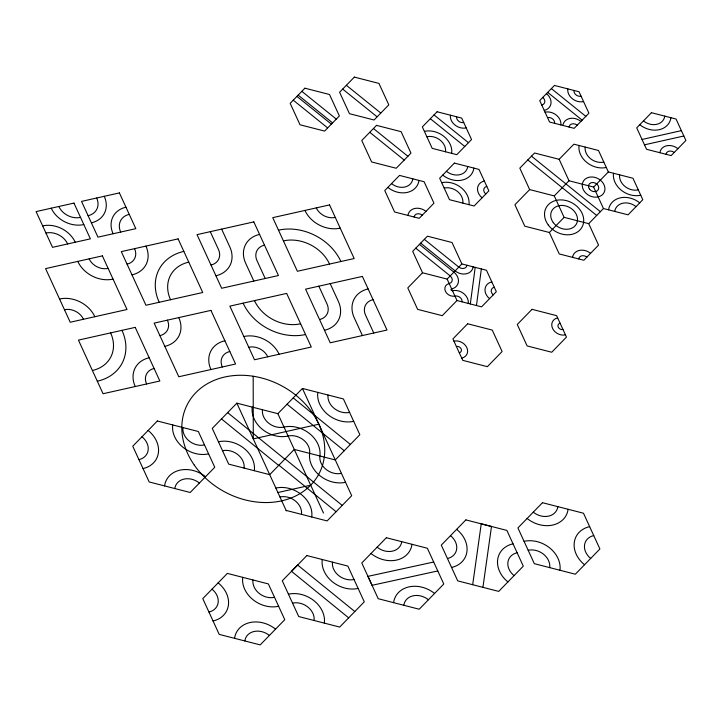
<?xml version="1.0" encoding="UTF-8"?>
<svg xmlns="http://www.w3.org/2000/svg" width="722" height="722" viewBox="0 0 722 722"><rect width="100%" height="100%" fill="white"/><g stroke="black" fill="none" stroke-linecap="round" stroke-linejoin="round"><path stroke-width="1.08" d="M470.311 303.953L475.202 267.366M476.457 305.532L481.348 268.945M472.684 584.712L481.249 523.82L491.492 526.491L482.928 587.338M236.852 403.156L212.277 428.39L228.703 464.138L269.694 474.661L294.269 449.427L335.27 459.95L359.845 434.716L343.428 398.968L302.428 388.445L277.853 413.679L236.852 403.156L286.354 510.914M422.532 272.772L407.786 287.916L417.641 309.368L442.234 315.676L456.981 300.532L481.583 306.85L496.33 291.706L486.475 270.263L461.872 263.945L452.026 242.502L427.424 236.184L412.677 251.328L422.532 272.772L447.135 279.089L456.981 300.532M529.668 189.588L514.921 204.732L524.777 226.176L549.37 232.493L559.225 253.936L583.827 260.254L598.565 245.11L588.719 223.667L564.117 217.349L554.261 195.906L529.668 189.588L519.813 168.136L534.56 153.001L559.153 159.309L569.008 180.762L593.61 187.07L603.466 208.523L628.059 214.84L642.806 199.696L632.95 178.244L608.357 171.935L598.502 150.483L573.9 144.174L559.153 159.309M447.135 279.089L461.872 263.945M554.261 195.906L569.008 180.762M549.37 232.493L564.117 217.349M593.61 187.07L608.357 171.935M588.719 223.667L603.466 208.523M642.038 139.463L681.387 130.637M644.502 144.824L683.851 135.998M318.853 424.193L253.278 438.904L253.187 376.234M277.907 492.53L310.695 485.175M433.687 562.014L367.976 576.355L372.029 585.307L437.794 570.949M286.12 510.409L327.12 520.923L351.695 495.698L302.428 388.445M551.382 88.598L585.84 116.359M547.7 92.38L582.149 120.141M531.482 156.16L600.388 211.681M527.8 159.941L596.706 215.463M434.021 114.924L468.47 142.685M430.33 118.715L464.787 146.476M346.361 85.295L380.702 112.975M342.67 89.086L377.01 116.756M373.445 128.516L407.894 156.277M369.754 132.297L404.212 160.058M301.841 91.342L336.299 119.103M298.159 95.124L332.607 122.893M296.923 96.387L331.263 124.058M293.24 100.177L327.58 127.848M424.355 239.343L458.804 267.104A5.37 4.341 28.2 0 0 466.999 265.263M420.664 243.124L455.122 270.885A11.814 9.557 28.2 0 0 473.154 266.842M419.437 244.388L453.885 272.149A11.814 9.557 28.2 0 1 451.647 288.917A1.074 0.866 28.2 0 0 451.115 290.027A1.074 0.866 28.2 0 0 452.468 290.704A11.814 9.557 28.2 0 1 468.262 303.43M415.755 248.169L450.203 275.93A5.37 4.341 28.2 0 1 449.183 283.556A7.518 6.083 28.2 0 0 445.429 291.3A7.518 6.083 28.2 0 0 454.932 296.065A5.37 4.341 28.2 0 1 462.107 301.85M293.231 397.93L350.387 444.427M287.04 404.194L344.241 450.736M285.082 458.912L342.228 505.409M227.665 412.641L284.811 459.138M278.891 465.176L336.091 511.717M221.464 418.904L278.665 465.446M354.818 611.543L297.672 565.046L291.48 571.31L348.672 617.851M373.761 333.013L365.549 315.135A15.036 12.166 28.2 0 1 373.057 299.648M362.408 335.559L354.195 317.68A27.923 22.59 28.2 0 1 368.13 288.926M330.198 283.629L338.41 301.507A27.923 22.59 28.2 0 1 324.476 330.261M318.844 286.183L327.048 304.052A15.036 12.166 28.2 0 1 319.548 319.539M265.2 278.493L256.987 260.624A15.036 12.166 28.2 0 1 264.487 245.137M253.837 281.048L245.633 263.169A27.923 22.59 28.2 0 1 259.568 234.415M221.636 229.118L229.849 246.996A27.923 22.59 28.2 0 1 215.914 275.75M210.282 231.663L218.486 249.541A15.036 12.166 28.2 0 1 210.986 265.028M277.853 413.679L323.501 513.062M244.821 640.956A16.11 13.032 28.2 0 1 269.414 635.441M234.578 638.329A26.849 21.723 28.2 0 1 275.56 629.133M274.513 597.329A16.11 13.032 28.2 0 1 252.98 579.974M278.62 606.263A26.849 21.723 28.2 0 1 242.727 577.347M211.997 589.17A16.11 13.032 28.2 0 1 208.938 612.039M218.143 582.862A26.849 21.723 28.2 0 1 213.044 620.974M401.739 541.671A16.11 13.032 28.2 0 1 377.146 547.186M411.991 544.307A26.849 21.723 28.2 0 1 371.009 553.494M450.51 535.661A16.11 13.032 28.2 0 1 447.45 558.53M456.656 529.352A26.849 21.723 28.2 0 1 451.557 567.465M292.545 603.141A16.11 13.032 28.2 0 1 314.079 620.487M288.439 594.197A26.849 21.723 28.2 0 1 324.331 623.122M354.015 579.486A16.11 13.032 28.2 0 1 332.481 562.14M358.121 588.43A26.849 21.723 28.2 0 1 322.238 559.505M514.073 575.624A16.11 13.032 28.2 0 1 517.132 552.754M507.927 581.932A26.849 21.723 28.2 0 1 513.026 543.819M403.833 605.28A16.11 13.032 28.2 0 1 428.426 599.765M393.589 602.653A26.849 21.723 28.2 0 1 434.572 593.457M341.425 473.352A16.11 13.032 28.2 0 1 319.9 456.006A26.849 21.723 28.2 0 0 284.008 427.081A16.11 13.032 28.2 0 1 262.474 409.735M345.531 482.287A26.849 21.723 28.2 0 1 309.648 453.371A16.11 13.032 28.2 0 0 288.114 436.025A26.849 21.723 28.2 0 1 252.231 407.1M279.965 496.998A16.11 13.032 28.2 0 1 301.489 514.353M275.858 488.063A26.849 21.723 28.2 0 1 311.742 516.979M349.583 412.37A16.11 13.032 28.2 0 1 328.05 395.024M353.69 421.314A26.849 21.723 28.2 0 1 317.797 392.389M218.432 441.792A26.849 21.723 28.2 0 1 254.325 470.717M222.538 450.736A16.11 13.032 28.2 0 1 244.072 468.082M164.571 485.924A26.849 21.723 28.2 0 1 205.553 476.728M174.814 488.55A16.11 13.032 28.2 0 1 199.407 483.036M208.613 453.858A26.849 21.723 28.2 0 1 172.72 424.942M204.506 444.923A16.11 13.032 28.2 0 1 182.973 427.568M141.99 436.765A16.11 13.032 28.2 0 1 138.931 459.634M148.127 430.456A26.849 21.723 28.2 0 1 143.037 468.569M170.545 299.729A36.515 29.539 28.2 0 1 188.776 262.122M159.192 302.274A49.403 39.963 28.2 0 1 183.848 251.4M278.493 230.165A49.403 39.963 28.2 0 1 340.919 261.508M283.421 240.886A36.515 29.539 28.2 0 1 329.557 264.053M335.288 217.421A15.036 12.166 28.2 0 1 316.281 207.882M340.206 228.152A27.923 22.59 28.2 0 1 304.928 210.436M300.623 323.79A36.515 29.539 28.2 0 1 254.478 300.614M305.541 334.512A49.403 39.963 28.2 0 1 243.124 303.168M243.828 336.524A27.923 22.59 28.2 0 1 279.116 354.24M248.756 347.255A15.036 12.166 28.2 0 1 267.754 356.794M222.322 366.984A15.036 12.166 28.2 0 1 229.831 351.497M210.968 369.529A27.923 22.59 28.2 0 1 224.903 340.775M167.405 320.153A15.036 12.166 28.2 0 1 159.896 335.64M178.758 317.608A27.923 22.59 28.2 0 1 164.824 346.361M110.61 332.896A36.515 29.539 28.2 0 1 92.389 370.503M121.973 330.342A49.403 39.963 28.2 0 1 97.317 381.225M146.602 383.969A15.036 12.166 28.2 0 1 154.111 368.482M135.249 386.523A27.923 22.59 28.2 0 1 149.183 357.76M145.916 246.103A27.923 22.59 28.2 0 1 131.982 274.865M134.563 248.657A15.036 12.166 28.2 0 1 127.054 264.135M59.547 298.998A27.923 22.59 28.2 0 1 94.835 316.714M64.475 309.729A15.036 12.166 28.2 0 1 83.472 319.268M108.129 268.385A15.036 12.166 28.2 0 1 89.131 258.846M113.056 279.107A27.923 22.59 28.2 0 1 77.768 261.391M83.815 224.551A25.775 20.857 28.2 0 1 51.244 208.198M80.53 217.394A17.184 13.899 28.2 0 1 58.816 206.492M120.673 232.051A17.184 13.899 28.2 0 1 129.247 214.353M113.101 233.748A25.775 20.857 28.2 0 1 125.962 207.205M104.248 196.303A25.775 20.857 28.2 0 1 91.387 222.845M96.676 197.999A17.184 13.899 28.2 0 1 88.102 215.697M45.955 233.044A17.184 13.899 28.2 0 1 67.669 243.946M42.67 225.887A25.775 20.857 28.2 0 1 75.241 242.24M528.17 550.281A16.11 13.032 28.2 0 1 549.704 567.627M524.064 541.338A26.849 21.723 28.2 0 1 559.956 570.263M557.862 506.645A16.11 13.032 28.2 0 1 533.269 512.169M568.106 509.281A26.849 21.723 28.2 0 1 527.123 518.477M590.686 558.431A16.11 13.032 28.2 0 1 593.746 535.571M584.54 564.739A26.849 21.723 28.2 0 1 589.639 526.627M473.876 168.091A20.406 16.507 28.2 0 1 442.73 175.085M467.73 166.511A13.962 11.299 28.2 0 1 446.413 171.294M441.711 182.702A20.406 16.507 28.2 0 1 468.984 204.678M444.174 188.063A13.962 11.299 28.2 0 1 462.838 203.108M485.78 194.01A5.37 4.341 28.2 0 1 486.799 186.393M482.097 197.801A11.814 9.557 28.2 0 1 484.336 181.023M424.401 131.377A20.406 16.507 28.2 0 1 451.674 153.362M426.864 136.738A13.962 11.299 28.2 0 1 445.528 151.782M463.741 122.55A5.37 4.341 28.2 0 1 456.566 116.765M466.204 127.911A11.814 9.557 28.2 0 1 450.42 115.195M545.047 112.199A11.814 9.557 28.2 0 1 560.841 124.924M547.511 117.56A5.37 4.341 28.2 0 1 554.686 123.345M569.035 127.027A5.37 4.341 28.2 0 1 577.239 125.186M562.889 125.447A11.814 9.557 28.2 0 1 580.921 121.404M542.782 97.425A5.37 4.341 28.2 0 1 541.762 105.051M546.473 93.643A11.814 9.557 28.2 0 1 544.226 110.412M581.111 96.225A5.37 4.341 28.2 0 1 573.927 90.44M583.575 101.585A11.814 9.557 28.2 0 1 567.781 88.86M578.701 258.936A5.37 4.341 28.2 0 1 586.896 257.095M572.546 257.357A11.814 9.557 28.2 0 1 590.578 253.314M412.831 178.83A13.962 11.299 28.2 0 1 391.523 183.614M418.986 180.41A20.406 16.507 28.2 0 1 387.831 187.395M407.939 215.418A11.814 9.557 28.2 0 1 425.971 211.375M414.085 216.997A5.37 4.341 28.2 0 1 422.289 215.156M670.918 117.704A20.406 16.507 28.2 0 1 639.773 124.689M664.772 116.125A13.962 11.299 28.2 0 1 643.464 120.908M666.027 154.291A5.37 4.341 28.2 0 1 674.231 152.45M659.881 152.712A11.814 9.557 28.2 0 1 677.913 148.669M606.299 167.468A20.406 16.507 28.2 0 1 579.026 145.492M603.836 162.107A13.962 11.299 28.2 0 1 585.181 147.071M608.583 209.84A20.406 16.507 28.2 0 1 639.737 202.855M614.738 211.42A13.962 11.299 28.2 0 1 636.046 206.636M640.757 195.229A20.406 16.507 28.2 0 1 613.483 173.253M638.293 189.868A13.962 11.299 28.2 0 1 619.629 174.832M489.57 298.646A11.814 9.557 28.2 0 1 491.817 281.878M493.261 294.865A5.37 4.341 28.2 0 1 494.272 287.239M453.939 341.145A10.198 8.258 28.2 0 1 466.827 347.625A10.198 8.258 28.2 0 1 461.737 358.13M456.403 346.506A3.754 3.041 28.2 0 1 461.15 348.897A3.754 3.041 28.2 0 1 459.273 352.769M562.979 329.503A3.754 3.041 28.2 0 1 558.232 327.111A3.754 3.041 28.2 0 1 560.11 323.248M565.443 334.864A10.198 8.258 28.2 0 1 552.556 328.393A10.198 8.258 28.2 0 1 557.646 317.879M304.919 88.192L290.172 103.327L300.018 124.78L324.62 131.088L339.367 115.953L329.512 94.501L304.919 88.192M354.349 77.101L339.602 92.236L349.457 113.688L374.05 119.996L388.797 104.861L378.942 83.409L354.349 77.101M376.514 125.366L361.767 140.501L371.622 161.954L396.225 168.262L410.971 153.127L401.116 131.675L376.514 125.366M437.09 111.775L422.343 126.91L432.198 148.362L456.8 154.67L471.547 139.536L461.692 118.083L437.09 111.775M157.351 420.998L132.767 446.223L149.192 481.971L190.193 492.494L214.768 467.26L198.342 431.512L157.351 420.998M399.51 175.41L384.763 190.554L394.618 211.997L419.211 218.315L433.958 203.171L424.103 181.727L399.51 175.41M454.4 163.1L439.662 178.235L449.508 199.687L474.11 205.996L488.857 190.861L479.002 169.408L454.4 163.1M554.46 85.44L539.713 100.584L549.568 122.027L574.161 128.345L588.908 113.201L579.053 91.757L554.46 85.44M651.452 112.704L636.705 127.848L646.551 149.292L671.153 155.609L685.9 140.465L676.045 119.022L651.452 112.704M467.657 323.772L452.911 338.916L462.766 360.359L487.368 366.677L502.115 351.533L492.26 330.089L467.657 323.772M227.358 573.403L202.783 598.628L219.199 634.385L260.2 644.899L284.775 619.666L268.358 583.918L227.358 573.403M532.024 309.332L517.277 324.476L527.123 345.928L551.725 352.237L566.472 337.093L556.617 315.649L532.024 309.332M306.859 555.561L282.284 580.795L298.709 616.543L339.701 627.066L364.285 601.832L347.86 566.084L306.859 555.561M386.369 537.728L361.785 562.961L378.211 598.709L419.211 609.224L443.786 583.999L427.361 548.251L386.369 537.728M465.871 519.894L441.295 545.119L457.721 580.876L498.712 591.39L523.288 566.156L506.871 530.408L465.871 519.894M542.484 502.702L517.909 527.935L534.334 563.683L575.326 574.207L599.901 548.973L583.484 513.225L542.484 502.702M73.96 203.099L36.1 211.591L52.526 247.339L90.385 238.847L73.96 203.099M119.392 192.909L81.532 201.402L97.957 237.15L135.817 228.657L119.392 192.909M102.38 255.877L45.585 268.611L70.224 322.238L127.009 309.494L102.38 255.877M178.099 238.883L121.305 251.626L145.943 305.253L202.729 292.509L178.099 238.883M253.819 221.898L197.025 234.641L221.663 288.268L278.448 275.524L253.819 221.898M329.539 204.913L272.745 217.656L297.383 271.273L354.168 258.539L329.539 204.913M135.222 327.373L78.436 340.116L103.066 393.734L159.851 380.999L135.222 327.373M210.941 310.388L154.156 323.122L178.785 376.749L235.571 364.014L210.941 310.388M286.661 293.403L229.867 306.137L254.505 359.764L311.29 347.02L286.661 293.403M362.381 276.409L305.587 289.152L330.225 342.779L387.01 330.035L362.381 276.409M194.272 465.076A74.402 60.197 28.2 0 0 317.716 476.069A74.402 60.197 28.2 0 0 247.845 375.584A74.402 60.197 28.2 0 0 194.272 465.076M584.459 191.538A11.814 9.557 28.2 0 0 603.998 192.693A11.814 9.557 28.2 0 0 592.365 176.989A11.814 9.557 28.2 0 0 584.459 191.538M589.45 189.101A5.37 4.341 28.2 0 0 598.33 189.624A5.37 4.341 28.2 0 0 593.042 182.495A5.37 4.341 28.2 0 0 589.45 189.101M553.305 222.629A13.962 11.299 28.2 0 0 576.4 223.991A13.962 11.299 28.2 0 0 562.646 205.436A13.962 11.299 28.2 0 0 553.305 222.629M548.323 225.065A20.406 16.507 28.2 0 0 582.067 227.051A20.406 16.507 28.2 0 0 561.96 199.931A20.406 16.507 28.2 0 0 548.323 225.065"/></g></svg>
